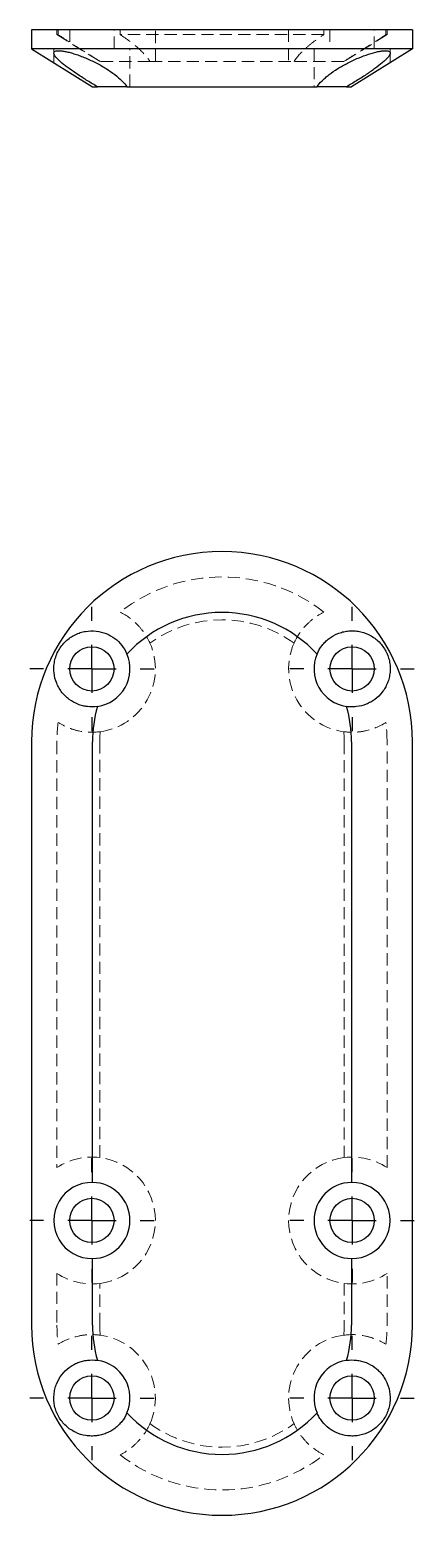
# Model space of a CAD drawing. Header units: millimetres. Extents: x 63 to 226, y 7 to 161.
# Drawn here: x 63.1 to 102.9, y 7 to 161.2 of the extents above.
import ezdxf

# ---------------------------------------------------------------- set-up
doc = ezdxf.new("R2010")
doc.units = ezdxf.units.MM
doc.linetypes.add('HIDDEN', pattern=[1.905, 1.27, -0.635])
doc.layers.add('10', color=7, linetype='Continuous')

# ---------------------------------------------------------------- blocks, each defined once
blk = doc.blocks.new('SW_CENTERMARKSYMBOL_0')
at = {"layer": '10', "color": 0}
for p, q in [((0, 5), (0, 6.45)), ((0, 0), (0, 2.5)), ((-5, 0), (-6.45, 0)), ((0, 0), (-2.5, 0)), ((0, 0), (0, -2.5)), ((0, 0), (2.5, 0)), ((5, 0), (6.45, 0)), ((0, -5), (0, -6.45))]:
    blk.add_line(p, q, dxfattribs=at)
blk = doc.blocks.new('SW_CENTERMARKSYMBOL_1')
at = {"layer": '10', "color": 0}
for p, q in [((0, 5), (0, 6.45)), ((0, 0), (0, 2.5)), ((-5, 0), (-6.45, 0)), ((0, 0), (-2.5, 0)), ((0, 0), (0, -2.5)), ((0, 0), (2.5, 0)), ((5, 0), (6.45, 0)), ((0, -5), (0, -6.45))]:
    blk.add_line(p, q, dxfattribs=at)
blk = doc.blocks.new('SW_CENTERMARKSYMBOL_2')
at = {"layer": '10', "color": 0}
for p, q in [((0, 5), (0, 6.45)), ((0, 0), (0, 2.5)), ((-5, 0), (-6.45, 0)), ((0, 0), (-2.5, 0)), ((0, 0), (0, -2.5)), ((0, 0), (2.5, 0)), ((5, 0), (6.45, 0)), ((0, -5), (0, -6.45))]:
    blk.add_line(p, q, dxfattribs=at)
blk = doc.blocks.new('SW_CENTERMARKSYMBOL_3')
at = {"layer": '10', "color": 0}
for p, q in [((0, 5), (0, 6.45)), ((0, 0), (0, 2.5)), ((-5, 0), (-6.45, 0)), ((0, 0), (-2.5, 0)), ((0, 0), (0, -2.5)), ((0, 0), (2.5, 0)), ((5, 0), (6.45, 0)), ((0, -5), (0, -6.45))]:
    blk.add_line(p, q, dxfattribs=at)
blk = doc.blocks.new('SW_CENTERMARKSYMBOL_4')
at = {"layer": '10', "color": 0}
for p, q in [((0, 5), (0, 6.45)), ((0, 0), (0, 2.5)), ((-5, 0), (-6.45, 0)), ((0, 0), (-2.5, 0)), ((0, 0), (0, -2.5)), ((0, 0), (2.5, 0)), ((5, 0), (6.45, 0)), ((0, -5), (0, -6.45))]:
    blk.add_line(p, q, dxfattribs=at)
blk = doc.blocks.new('SW_CENTERMARKSYMBOL_5')
at = {"layer": '10', "color": 0}
for p, q in [((0, 5), (0, 6.45)), ((0, 0), (0, 2.5)), ((-5, 0), (-6.45, 0)), ((0, 0), (-2.5, 0)), ((0, 0), (0, -2.5)), ((0, 0), (2.5, 0)), ((5, 0), (6.45, 0)), ((0, -5), (0, -6.45))]:
    blk.add_line(p, q, dxfattribs=at)

msp = doc.modelspace()

# ---------------------------------------------------------------- linework, layer by layer
at = {"color": 7, "linetype": 'Continuous', "lineweight": 25}
for p, q in [((63.26, 161.15), (63.26, 159.18)), ((102.74, 161.15), (63.26, 161.15)), ((102.74, 161.15), (102.74, 159.18)), ((102.74, 159.18), (63.26, 159.18)), ((63.26, 159.18), (69.58, 155.23)), ((102.74, 159.18), (96.42, 155.23)), ((69.58, 155.23), (70.09, 155.23)), ((73.15, 155.23), (70.09, 155.23)), ((73.15, 155.23), (92.85, 155.23)), ((95.91, 155.23), (92.85, 155.23)), ((95.91, 155.23), (96.42, 155.23)), ((63.26, 87.26), (63.26, 26.74)), ((69.58, 41.54), (69.58, 87.26)), ((96.42, 87.26), (96.42, 41.54)), ((102.74, 26.74), (102.74, 87.26)), ((69.58, 26.74), (69.58, 33.65)), ((96.42, 33.65), (96.42, 26.74))]:
    msp.add_line(p, q, dxfattribs=at)
at = {"color": 7, "linetype": 'HIDDEN', "lineweight": 18}
for p, q in [((65.89, 161.15), (65.89, 160.64)), ((66.01, 160.64), (65.89, 160.64)), ((65.89, 160.64), (70.33, 157.86)), ((66.01, 161.15), (66.01, 160.64)), ((67.21, 161.15), (67.21, 159.18)), ((71.82, 159.18), (71.82, 161.15)), ((72.44, 160.64), (72.44, 161.15)), ((93.56, 160.64), (72.44, 160.64)), ((76.09, 157.86), (76.09, 161.15)), ((89.91, 161.15), (89.91, 157.86)), ((93.56, 161.15), (93.56, 160.64)), ((94.18, 161.15), (94.18, 159.18)), ((100.11, 160.64), (95.67, 157.86)), ((98.79, 159.18), (98.79, 161.15)), ((99.99, 160.64), (99.99, 161.15)), ((100.11, 160.64), (99.99, 160.64)), ((100.11, 161.15), (100.11, 160.64)), ((65.57, 159.18), (65.57, 158.72)), ((73.46, 155.23), (73.46, 159.18)), ((92.54, 159.18), (92.54, 155.23)), ((100.43, 158.72), (100.43, 159.18)), ((65.57, 158.72), (65.57, 157.74)), ((70.33, 157.86), (70.38, 157.86)), ((75.53, 157.86), (70.38, 157.86)), ((75.53, 157.86), (90.47, 157.86)), ((95.62, 157.86), (90.47, 157.86)), ((95.62, 157.86), (95.67, 157.86)), ((100.43, 157.74), (100.43, 158.72)), ((65.89, 87.26), (65.89, 43.09)), ((70.33, 44.12), (70.33, 87.26)), ((95.67, 87.26), (95.67, 44.12)), ((100.11, 43.09), (100.11, 87.26)), ((65.89, 32.1), (65.89, 26.74)), ((70.33, 26.74), (70.33, 31.06)), ((95.67, 31.06), (95.67, 26.74)), ((100.11, 26.74), (100.11, 32.1))]:
    msp.add_line(p, q, dxfattribs=at)
at = {"color": 7, "linetype": 'Continuous', "lineweight": 25}
for centre in [(69.51, 94.83), (96.49, 94.83), (69.51, 37.59), (96.49, 37.59), (69.51, 19.17), (96.49, 19.17)]:
    msp.add_circle(centre, 2.3, dxfattribs=at)
for centre, radius, start, end in [((83, 87.26), 19.74, 0, 180), ((83, 87.26), 13.42, 42.7553, 137.2447), ((69.51, 94.83), 3.95, 278.3702, 23.047), ((96.49, 94.83), 3.95, 156.953, 261.6298), ((83, 87.26), 13.42, 164.1726, 180), ((83, 87.26), 13.42, 0, 15.8274), ((69.51, 37.59), 3.95, 89.045, 270.955), ((69.51, 37.59), 3.95, 270.955, 89.045), ((96.49, 37.59), 3.95, 90.955, 269.045), ((96.49, 37.59), 3.95, 269.045, 90.955), ((83, 26.74), 19.74, 180, 0), ((83, 26.74), 13.42, 180, 195.8274), ((83, 26.74), 13.42, 344.1726, 0), ((69.51, 19.17), 3.95, 336.953, 81.6298), ((96.49, 19.17), 3.95, 98.3702, 203.047), ((83, 26.74), 13.42, 222.7553, 317.2447)]:
    msp.add_arc(centre, radius, start, end, dxfattribs=at)
at = {"color": 7, "linetype": 'HIDDEN', "lineweight": 18}
for centre, radius, start, end in [((83, 87.26), 17.11, 51.8814, 128.1186), ((83, 87.26), 12.67, 53.8559, 126.1441), ((69.51, 94.83), 6.58, 277.5428, 23.8745), ((96.49, 94.83), 6.58, 156.1255, 262.4572), ((83, 87.26), 17.11, 173.2987, 180), ((83, 87.26), 12.67, 175.2732, 180), ((83, 87.26), 12.67, 0, 4.7268), ((83, 87.26), 17.11, 0, 6.7013), ((69.51, 37.59), 6.58, 82.8355, 123.367), ((69.51, 37.59), 6.58, 277.1645, 82.8355), ((96.49, 37.59), 6.58, 97.1645, 262.8355), ((96.49, 37.59), 6.58, 56.633, 97.1645), ((69.51, 37.59), 6.58, 236.633, 277.1645), ((96.49, 37.59), 6.58, 262.8355, 303.367), ((83, 26.74), 17.11, 180, 186.7013), ((83, 26.74), 12.67, 180, 184.7268), ((83, 26.74), 12.67, 355.2732, 0), ((83, 26.74), 17.11, 353.2987, 0), ((69.51, 19.17), 6.58, 336.1255, 82.4572), ((96.49, 19.17), 6.58, 97.5428, 203.8745), ((83, 26.74), 12.67, 233.8559, 306.1441), ((83, 26.74), 17.11, 231.8814, 308.1186)]:
    msp.add_arc(centre, radius, start, end, dxfattribs=at)
for points in [[(70.38, 157.86), (69.62, 158.33), (68.87, 158.8), (67.76, 159.5), (67.4, 159.73), (66.69, 160.19), (66.34, 160.42), (66.01, 160.64)], [(72.44, 160.64), (73.14, 160.19), (73.75, 159.74), (74.53, 159.04), (74.77, 158.8), (75.19, 158.33), (75.37, 158.1), (75.53, 157.86)], [(90.47, 157.86), (90.78, 158.33), (91.2, 158.8), (91.98, 159.5), (92.26, 159.73), (92.88, 160.19), (93.21, 160.42), (93.56, 160.64)], [(99.99, 160.64), (99.33, 160.19), (98.62, 159.74), (97.52, 159.04), (97.14, 158.8), (96.38, 158.33), (96, 158.1), (95.62, 157.86)], [(72.44, 100.72), (73.14, 100.37), (73.75, 99.92), (74.53, 99.1), (74.77, 98.8), (75.19, 98.17), (75.37, 97.84), (75.53, 97.49)], [(90.47, 97.49), (90.78, 98.19), (91.2, 98.81), (91.98, 99.63), (92.26, 99.89), (92.88, 100.34), (93.21, 100.55), (93.56, 100.72)], [(70.38, 88.31), (69.62, 88.21), (68.87, 88.24), (67.76, 88.48), (67.4, 88.59), (66.69, 88.88), (66.34, 89.05), (66.01, 89.26)], [(99.99, 89.26), (99.33, 88.84), (98.62, 88.56), (97.52, 88.32), (97.14, 88.27), (96.38, 88.24), (96, 88.26), (95.62, 88.31)], [(66.01, 24.74), (66.67, 25.16), (67.38, 25.44), (68.48, 25.68), (68.86, 25.73), (69.62, 25.76), (70, 25.74), (70.38, 25.69)], [(95.62, 25.69), (96.38, 25.79), (97.13, 25.76), (98.24, 25.52), (98.6, 25.41), (99.31, 25.12), (99.66, 24.95), (99.99, 24.74)], [(75.53, 16.51), (75.22, 15.81), (74.8, 15.19), (74.02, 14.37), (73.74, 14.11), (73.12, 13.66), (72.79, 13.45), (72.44, 13.28)], [(93.56, 13.28), (92.86, 13.63), (92.25, 14.08), (91.47, 14.9), (91.23, 15.2), (90.81, 15.83), (90.63, 16.16), (90.47, 16.51)]]:
    msp.add_open_spline(points, degree=3, knots=[0, 0, 0, 0, 0.5, 0.5, 0.75, 0.75, 1, 1, 1, 1], dxfattribs=at)
at = {"color": 7, "linetype": 'Continuous', "lineweight": 25}
for points, knots in [([(70.09, 155.23), (69.74, 155.43), (69.39, 155.64), (68.89, 155.95), (68.72, 156.06), (68.39, 156.27), (68.22, 156.38), (67.75, 156.7), (67.45, 156.91), (67.02, 157.22), (66.89, 157.32), (66.64, 157.51), (66.52, 157.6), (66.3, 157.79), (66.2, 157.88), (66.01, 158.05), (65.93, 158.13), (65.72, 158.36), (65.62, 158.5), (65.57, 158.67), (65.56, 158.72), (65.58, 158.81), (65.61, 158.85), (65.68, 158.91), (65.74, 158.93), (65.88, 158.97), (65.96, 158.97), (66.16, 158.97), (66.27, 158.97), (66.52, 158.94), (66.66, 158.91), (66.95, 158.86), (67.1, 158.82), (67.43, 158.73), (67.6, 158.68), (67.94, 158.57), (68.13, 158.5), (68.49, 158.37), (68.67, 158.3), (69.22, 158.06), (69.6, 157.89), (70.31, 157.52), (70.66, 157.33), (71.31, 156.92), (71.61, 156.71), (72.16, 156.28), (72.4, 156.07), (72.83, 155.64), (73.01, 155.43), (73.15, 155.23)], [0, 0, 0, 0, 0.0625, 0.0625, 0.09375, 0.09375, 0.125, 0.125, 0.1875, 0.1875, 0.21875, 0.21875, 0.25, 0.25, 0.28125, 0.28125, 0.3125, 0.3125, 0.375, 0.375, 0.40625, 0.40625, 0.4375, 0.4375, 0.46875, 0.46875, 0.5, 0.5, 0.53125, 0.53125, 0.5625, 0.5625, 0.59375, 0.59375, 0.625, 0.625, 0.65625, 0.65625, 0.6875, 0.6875, 0.75, 0.75, 0.8125, 0.8125, 0.875, 0.875, 0.9375, 0.9375, 1, 1, 1, 1]), ([(92.85, 155.23), (92.99, 155.43), (93.17, 155.64), (93.48, 155.95), (93.6, 156.06), (93.84, 156.27), (93.97, 156.38), (94.38, 156.7), (94.68, 156.91), (95.17, 157.22), (95.33, 157.32), (95.68, 157.51), (95.85, 157.6), (96.2, 157.79), (96.38, 157.88), (96.75, 158.05), (96.94, 158.13), (97.49, 158.36), (97.85, 158.5), (98.55, 158.73), (98.88, 158.82), (99.32, 158.91), (99.46, 158.93), (99.7, 158.97), (99.82, 158.97), (100.02, 158.97), (100.11, 158.97), (100.25, 158.94), (100.31, 158.92), (100.39, 158.86), (100.42, 158.82), (100.44, 158.73), (100.44, 158.68), (100.4, 158.57), (100.37, 158.51), (100.28, 158.37), (100.22, 158.3), (100.08, 158.14), (100, 158.06), (99.82, 157.89), (99.72, 157.8), (99.39, 157.53), (99.13, 157.33), (98.71, 157.02), (98.57, 156.92), (98.26, 156.71), (98.11, 156.6), (97.63, 156.28), (97.3, 156.07), (96.78, 155.75), (96.61, 155.64), (96.26, 155.43), (96.09, 155.33), (95.91, 155.23)], [0, 0, 0, 0, 0.0625, 0.0625, 0.09375, 0.09375, 0.125, 0.125, 0.1875, 0.1875, 0.21875, 0.21875, 0.25, 0.25, 0.28125, 0.28125, 0.3125, 0.3125, 0.375, 0.375, 0.4375, 0.4375, 0.46875, 0.46875, 0.5, 0.5, 0.53125, 0.53125, 0.5625, 0.5625, 0.59375, 0.59375, 0.625, 0.625, 0.65625, 0.65625, 0.6875, 0.6875, 0.71875, 0.71875, 0.75, 0.75, 0.8125, 0.8125, 0.84375, 0.84375, 0.875, 0.875, 0.9375, 0.9375, 0.96875, 0.96875, 1, 1, 1, 1]), ([(70.09, 90.92), (69.74, 90.87), (69.39, 90.87), (68.89, 90.93), (68.72, 90.96), (68.39, 91.04), (68.22, 91.09), (67.75, 91.28), (67.45, 91.45), (67.02, 91.76), (66.89, 91.88), (66.64, 92.12), (66.52, 92.25), (66.3, 92.53), (66.2, 92.68), (66.01, 93), (65.93, 93.16), (65.72, 93.68), (65.62, 94.05), (65.57, 94.63), (65.56, 94.83), (65.58, 95.22), (65.61, 95.42), (65.68, 95.81), (65.74, 96.01), (65.88, 96.39), (65.96, 96.57), (66.16, 96.92), (66.27, 97.09), (66.52, 97.41), (66.66, 97.56), (66.95, 97.83), (67.1, 97.96), (67.43, 98.19), (67.6, 98.29), (67.94, 98.46), (68.13, 98.53), (68.49, 98.65), (68.67, 98.69), (69.22, 98.78), (69.6, 98.79), (70.31, 98.71), (70.66, 98.62), (71.31, 98.36), (71.61, 98.19), (72.16, 97.78), (72.4, 97.54), (72.83, 97), (73.01, 96.7), (73.15, 96.37)], [0, 0, 0, 0, 0.0625, 0.0625, 0.09375, 0.09375, 0.125, 0.125, 0.1875, 0.1875, 0.21875, 0.21875, 0.25, 0.25, 0.28125, 0.28125, 0.3125, 0.3125, 0.375, 0.375, 0.40625, 0.40625, 0.4375, 0.4375, 0.46875, 0.46875, 0.5, 0.5, 0.53125, 0.53125, 0.5625, 0.5625, 0.59375, 0.59375, 0.625, 0.625, 0.65625, 0.65625, 0.6875, 0.6875, 0.75, 0.75, 0.8125, 0.8125, 0.875, 0.875, 0.9375, 0.9375, 1, 1, 1, 1]), ([(92.85, 96.37), (92.99, 96.7), (93.17, 96.99), (93.48, 97.4), (93.6, 97.52), (93.84, 97.76), (93.97, 97.88), (94.38, 98.19), (94.68, 98.36), (95.17, 98.55), (95.33, 98.61), (95.68, 98.7), (95.85, 98.73), (96.2, 98.77), (96.38, 98.78), (96.75, 98.77), (96.94, 98.76), (97.49, 98.67), (97.85, 98.56), (98.55, 98.22), (98.88, 98), (99.32, 97.59), (99.46, 97.44), (99.7, 97.12), (99.82, 96.96), (100.02, 96.61), (100.11, 96.42), (100.25, 96.04), (100.31, 95.85), (100.39, 95.46), (100.42, 95.26), (100.44, 94.86), (100.44, 94.67), (100.4, 94.28), (100.37, 94.09), (100.28, 93.72), (100.22, 93.54), (100.08, 93.19), (100, 93.02), (99.82, 92.7), (99.72, 92.55), (99.39, 92.13), (99.13, 91.88), (98.71, 91.56), (98.57, 91.47), (98.26, 91.3), (98.11, 91.22), (97.63, 91.03), (97.3, 90.95), (96.78, 90.89), (96.61, 90.88), (96.26, 90.88), (96.09, 90.9), (95.91, 90.92)], [0, 0, 0, 0, 0.0625, 0.0625, 0.09375, 0.09375, 0.125, 0.125, 0.1875, 0.1875, 0.21875, 0.21875, 0.25, 0.25, 0.28125, 0.28125, 0.3125, 0.3125, 0.375, 0.375, 0.4375, 0.4375, 0.46875, 0.46875, 0.5, 0.5, 0.53125, 0.53125, 0.5625, 0.5625, 0.59375, 0.59375, 0.625, 0.625, 0.65625, 0.65625, 0.6875, 0.6875, 0.71875, 0.71875, 0.75, 0.75, 0.8125, 0.8125, 0.84375, 0.84375, 0.875, 0.875, 0.9375, 0.9375, 0.96875, 0.96875, 1, 1, 1, 1]), ([(73.15, 17.63), (73.01, 17.3), (72.83, 17.01), (72.52, 16.6), (72.4, 16.48), (72.16, 16.24), (72.03, 16.12), (71.62, 15.81), (71.32, 15.64), (70.83, 15.45), (70.66, 15.39), (70.32, 15.3), (70.15, 15.27), (69.8, 15.23), (69.62, 15.22), (69.25, 15.23), (69.06, 15.24), (68.51, 15.33), (68.15, 15.44), (67.45, 15.78), (67.12, 16), (66.68, 16.41), (66.54, 16.56), (66.29, 16.88), (66.18, 17.04), (65.98, 17.4), (65.89, 17.58), (65.75, 17.96), (65.69, 18.15), (65.57, 18.74), (65.55, 19.15), (65.6, 19.73), (65.63, 19.91), (65.72, 20.28), (65.78, 20.47), (65.99, 20.99), (66.17, 21.3), (66.62, 21.88), (66.87, 22.12), (67.29, 22.44), (67.44, 22.53), (67.74, 22.7), (68.05, 22.85), (68.38, 22.96), (68.71, 23.04), (68.88, 23.07), (69.39, 23.13), (69.74, 23.13), (70.09, 23.08)], [0, 0, 0, 0, 0.0625, 0.0625, 0.09375, 0.09375, 0.125, 0.125, 0.1875, 0.1875, 0.21875, 0.21875, 0.25, 0.25, 0.28125, 0.28125, 0.3125, 0.3125, 0.375, 0.375, 0.4375, 0.4375, 0.46875, 0.46875, 0.5, 0.5, 0.53125, 0.53125, 0.5625, 0.5625, 0.625, 0.625, 0.65625, 0.65625, 0.6875, 0.6875, 0.75, 0.75, 0.8125, 0.8125, 0.84375, 0.84375, 0.875, 0.90625, 0.90625, 0.9375, 0.9375, 1, 1, 1, 1]), ([(95.91, 23.08), (96.26, 23.13), (96.61, 23.13), (97.11, 23.07), (97.28, 23.04), (97.61, 22.96), (97.78, 22.91), (98.25, 22.72), (98.56, 22.55), (98.98, 22.24), (99.11, 22.12), (99.36, 21.88), (99.48, 21.75), (99.7, 21.47), (99.8, 21.32), (99.99, 21), (100.07, 20.83), (100.28, 20.32), (100.38, 19.95), (100.45, 19.18), (100.44, 18.78), (100.32, 18.2), (100.26, 18), (100.12, 17.62), (100.04, 17.44), (99.84, 17.08), (99.73, 16.91), (99.48, 16.59), (99.35, 16.45), (99.06, 16.17), (98.9, 16.04), (98.58, 15.82), (98.41, 15.72), (98.06, 15.55), (97.88, 15.47), (97.52, 15.36), (97.33, 15.31), (96.96, 15.25), (96.78, 15.23), (96.41, 15.22), (96.23, 15.23), (95.69, 15.29), (95.34, 15.38), (94.86, 15.57), (94.7, 15.65), (94.4, 15.82), (94.26, 15.91), (93.84, 16.22), (93.6, 16.46), (93.28, 16.86), (93.18, 17.01), (93, 17.31), (92.92, 17.46), (92.85, 17.63)], [0, 0, 0, 0, 0.0625, 0.0625, 0.09375, 0.09375, 0.125, 0.125, 0.1875, 0.1875, 0.21875, 0.21875, 0.25, 0.25, 0.28125, 0.28125, 0.3125, 0.3125, 0.375, 0.375, 0.4375, 0.4375, 0.46875, 0.46875, 0.5, 0.5, 0.53125, 0.53125, 0.5625, 0.5625, 0.59375, 0.59375, 0.625, 0.625, 0.65625, 0.65625, 0.6875, 0.6875, 0.71875, 0.71875, 0.75, 0.75, 0.8125, 0.8125, 0.84375, 0.84375, 0.875, 0.875, 0.9375, 0.9375, 0.96875, 0.96875, 1, 1, 1, 1])]:
    msp.add_open_spline(points, degree=3, knots=knots, dxfattribs=at)

# ---------------------------------------------------------------- block references
at = {"layer": '10'}
for name, p in [('SW_CENTERMARKSYMBOL_3', (69.51, 94.83)), ('SW_CENTERMARKSYMBOL_2', (96.49, 94.83)), ('SW_CENTERMARKSYMBOL_1', (69.51, 37.59)), ('SW_CENTERMARKSYMBOL_4', (96.49, 37.59)), ('SW_CENTERMARKSYMBOL_5', (69.51, 19.17)), ('SW_CENTERMARKSYMBOL_0', (96.49, 19.17))]:
    msp.add_blockref(name, p, dxfattribs=at)

doc.saveas('drawing.dxf')
